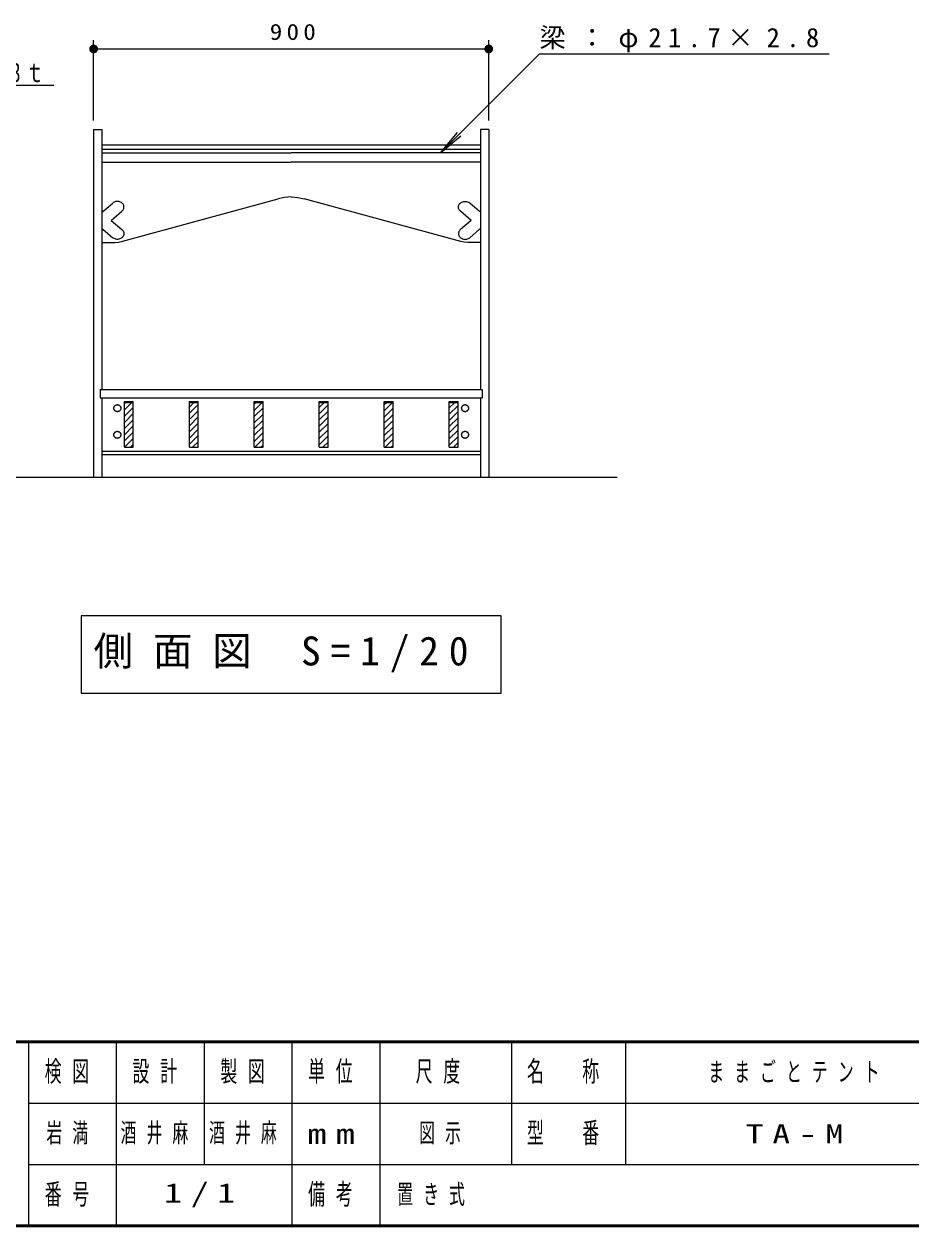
# Model space of a CAD drawing. Units: millimetres on the paper, with parts at other scales. Extents: x -385 to 0, y 0 to 267.
# Drawn here: x -243 to -142, y 0 to 137 of the extents above; entities that cross this region are included whole.
import ezdxf

# ---------------------------------------------------------------- set-up
doc = ezdxf.new("R2010")
doc.units = ezdxf.units.MM
doc.layers.add('LY_1', color=7, linetype='Continuous', lineweight=13)
doc.styles.add('ＭＳ ゴシック', font='')
doc.styles.get('ＭＳ ゴシック').set_extended_font_data('MS Gothic')

# ---------------------------------------------------------------- blocks, each defined once
blk = doc.blocks.new('filled_dot')
at = {"color": 0, "linetype": 'Continuous', "lineweight": -2, "const_width": 1.25}
blk.add_lwpolyline([(-0.625, 0, 1), (0.625, 0, 1)], format="xyb", close=True, dxfattribs=at)

msp = doc.modelspace()

# ---------------------------------------------------------------- linework, layer by layer
at = {"layer": 'LY_1'}
for p, q in [((-235.077, 125.951), (-235.077, 135.119)), ((-190.077, 125.951), (-190.077, 135.119)), ((-235.077, 134.119), (-190.077, 134.119)), ((-184.304, 133.571), (-195.573, 122.302)), ((-184.304, 133.571), (-151.304, 133.571)), ((-278.601, 129.989), (-239.601, 129.989)), ((-195.573, 122.302), (-193.645, 124.6)), ((-195.573, 122.302), (-193.275, 124.23)), ((-231.577, 93.932), (-230.577, 93.932)), ((-231.577, 88.736), (-231.577, 93.932)), ((-231.577, 92.985), (-230.73, 93.832)), ((-231.577, 93.692), (-231.437, 93.832)), ((-231.577, 93.832), (-230.577, 93.832)), ((-231.577, 92.278), (-230.577, 93.278)), ((-230.577, 88.736), (-230.577, 93.932)), ((-224.177, 93.932), (-223.177, 93.932)), ((-224.177, 88.736), (-224.177, 93.932)), ((-224.177, 93.314), (-223.659, 93.832)), ((-224.177, 93.832), (-223.177, 93.832)), ((-224.177, 92.607), (-223.177, 93.607)), ((-223.177, 88.736), (-223.177, 93.932)), ((-216.777, 93.932), (-215.777, 93.932)), ((-216.777, 88.736), (-216.777, 93.932)), ((-216.777, 92.936), (-215.881, 93.832)), ((-216.777, 93.643), (-216.588, 93.832)), ((-216.777, 93.832), (-215.777, 93.832)), ((-216.777, 92.229), (-215.777, 93.229)), ((-215.777, 88.736), (-215.777, 93.932)), ((-209.377, 93.932), (-208.377, 93.932)), ((-209.377, 88.736), (-209.377, 93.932)), ((-209.377, 93.265), (-208.81, 93.832)), ((-209.377, 93.832), (-208.377, 93.832)), ((-209.377, 92.558), (-208.377, 93.558)), ((-208.377, 88.736), (-208.377, 93.932)), ((-201.977, 93.932), (-200.977, 93.932)), ((-201.977, 88.736), (-201.977, 93.932)), ((-201.977, 92.887), (-201.031, 93.832)), ((-201.977, 93.594), (-201.739, 93.832)), ((-201.977, 93.832), (-200.977, 93.832)), ((-201.977, 92.18), (-200.977, 93.18)), ((-200.977, 88.736), (-200.977, 93.932)), ((-194.577, 93.932), (-193.577, 93.932)), ((-194.577, 88.736), (-194.577, 93.932)), ((-194.577, 93.216), (-193.96, 93.832)), ((-194.577, 93.832), (-193.577, 93.832)), ((-194.577, 92.508), (-193.577, 93.508)), ((-193.577, 88.736), (-193.577, 93.932)), ((-231.577, 91.571), (-230.577, 92.571)), ((-231.577, 90.864), (-230.577, 91.864)), ((-224.177, 91.9), (-223.177, 92.9)), ((-224.177, 91.193), (-223.177, 92.193)), ((-216.777, 91.522), (-215.777, 92.522)), ((-216.777, 90.815), (-215.777, 91.815)), ((-209.377, 91.851), (-208.377, 92.851)), ((-209.377, 91.144), (-208.377, 92.144)), ((-201.977, 91.472), (-200.977, 92.472)), ((-201.977, 90.765), (-200.977, 91.765)), ((-194.577, 91.801), (-193.577, 92.801)), ((-194.577, 91.094), (-193.577, 92.094)), ((-231.577, 90.157), (-230.577, 91.157)), ((-231.577, 89.45), (-230.577, 90.45)), ((-224.177, 90.486), (-223.177, 91.486)), ((-224.177, 89.779), (-223.177, 90.779)), ((-216.777, 90.107), (-215.777, 91.107)), ((-216.777, 89.4), (-215.777, 90.4)), ((-209.377, 90.436), (-208.377, 91.436)), ((-209.377, 89.729), (-208.377, 90.729)), ((-201.977, 90.058), (-200.977, 91.058)), ((-194.577, 90.387), (-193.577, 91.387)), ((-194.577, 89.68), (-193.577, 90.68)), ((-231.577, 88.742), (-230.577, 89.742)), ((-230.876, 88.736), (-230.577, 89.035)), ((-224.177, 89.071), (-223.177, 90.071)), ((-223.805, 88.736), (-223.177, 89.364)), ((-216.734, 88.736), (-215.777, 89.693)), ((-209.377, 89.022), (-208.377, 90.022)), ((-208.956, 88.736), (-208.377, 89.315)), ((-201.977, 89.351), (-200.977, 90.351)), ((-201.885, 88.736), (-200.977, 89.644)), ((-194.577, 88.973), (-193.577, 89.973)), ((-194.107, 88.736), (-193.577, 89.266)), ((-231.577, 88.736), (-230.577, 88.736)), ((-224.177, 88.736), (-223.177, 88.736)), ((-216.777, 88.736), (-215.777, 88.736)), ((-216.027, 88.736), (-215.777, 88.986)), ((-209.377, 88.736), (-208.377, 88.736)), ((-201.977, 88.736), (-200.977, 88.736)), ((-201.178, 88.736), (-200.977, 88.937)), ((-194.577, 88.736), (-193.577, 88.736)), ((-236.477, 69.521), (-236.477, 60.721)), ((-188.677, 69.521), (-236.477, 69.521)), ((-188.677, 60.721), (-188.677, 69.521)), ((-236.477, 60.721), (-188.677, 60.721)), ((-174.5, 21), (-174.5, 7)), ((-242.5, 14), (-187.5, 14)), ((-232.5, 7), (-232.5, 0))]:
    msp.add_line(p, q, dxfattribs=at)
at = {"layer": 'LY_1', "lineweight": 25}
for p, q in [((-235.077, 124.951), (-235.077, 85.315)), ((-235.077, 124.951), (-234.127, 124.951)), ((-234.127, 124.951), (-234.127, 95.315)), ((-191.027, 124.951), (-191.027, 95.315)), ((-190.077, 124.951), (-191.027, 124.951)), ((-190.077, 124.951), (-190.077, 85.315)), ((-234.127, 123.18), (-191.027, 123.18)), ((-234.127, 122.705), (-191.027, 122.705)), ((-234.127, 122.302), (-212.577, 122.302)), ((-191.027, 122.302), (-212.577, 122.302)), ((-234.127, 121.217), (-212.577, 121.217)), ((-191.027, 121.217), (-212.577, 121.217)), ((-234.013, 115.607), (-232.907, 116.564)), ((-231.893, 112.168), (-214.058, 117.06)), ((-193.261, 112.168), (-211.095, 117.06)), ((-191.141, 115.607), (-192.247, 116.564)), ((-234.127, 115.607), (-234.013, 115.607)), ((-233.066, 114.589), (-231.847, 115.646)), ((-192.088, 114.589), (-193.307, 115.646)), ((-191.027, 115.607), (-191.141, 115.607)), ((-233.066, 114.589), (-231.847, 113.533)), ((-192.088, 114.589), (-193.307, 113.533)), ((-234.127, 113.572), (-234.013, 113.572)), ((-234.013, 113.572), (-232.907, 112.615)), ((-191.141, 113.572), (-192.247, 112.615)), ((-191.027, 113.572), (-191.141, 113.572)), ((-234.127, 112.063), (-232.678, 112.063)), ((-191.027, 112.063), (-192.476, 112.063)), ((-234.327, 95.315), (-234.327, 94.365)), ((-234.327, 95.315), (-190.827, 95.315)), ((-190.827, 95.315), (-190.827, 94.365)), ((-234.327, 94.365), (-190.827, 94.365)), ((-234.127, 94.365), (-234.127, 85.315)), ((-191.027, 94.365), (-191.027, 85.315)), ((-234.127, 88.303), (-191.027, 88.303)), ((-234.127, 87.919), (-191.027, 87.919)), ((-249.706, 85.315), (-175.448, 85.315)), ((-242.5, 21), (-242.5, 0)), ((-232.5, 21), (-232.5, 7)), ((-222.5, 21), (-222.5, 7)), ((-212.5, 21), (-212.5, 0)), ((-202.5, 21), (-202.5, 7)), ((-187.5, 21), (-187.5, 7)), ((-187.5, 14), (-70, 14)), ((-242.5, 7), (0, 7)), ((-202.5, 7), (-202.5, 0))]:
    msp.add_line(p, q, dxfattribs=at)
at = {"layer": 'LY_1', "lineweight": 50}
for p, q in [((-385, 21), (0, 21)), ((-385, 0), (0, 0))]:
    msp.add_line(p, q, dxfattribs=at)
at = {"layer": 'LY_1', "lineweight": 25}
for points in [[(-231.847, 115.646), (-231.782, 115.71), (-231.727, 115.78), (-231.684, 115.856), (-231.652, 115.937), (-231.633, 116.02), (-231.627, 116.105), (-231.633, 116.19), (-231.652, 116.273), (-231.684, 116.354), (-231.727, 116.43), (-231.782, 116.5), (-231.847, 116.564), (-231.92, 116.62), (-232.002, 116.667), (-232.09, 116.705), (-232.183, 116.732), (-232.279, 116.749), (-232.377, 116.755), (-232.475, 116.749), (-232.571, 116.732), (-232.664, 116.705), (-232.752, 116.667), (-232.833, 116.62), (-232.907, 116.564)], [(-212.577, 117.259), (-213.326, 117.209), (-214.058, 117.06)], [(-212.577, 117.259), (-211.828, 117.209), (-211.095, 117.06)], [(-193.307, 115.646), (-193.377, 115.716), (-193.435, 115.794), (-193.48, 115.878), (-193.51, 115.967), (-193.525, 116.059), (-193.525, 116.151), (-193.51, 116.243), (-193.48, 116.332), (-193.435, 116.416), (-193.377, 116.494), (-193.307, 116.564), (-193.226, 116.625), (-193.136, 116.675), (-193.039, 116.714), (-192.936, 116.74), (-192.83, 116.753), (-192.723, 116.753), (-192.617, 116.74), (-192.515, 116.714), (-192.417, 116.675), (-192.327, 116.625), (-192.247, 116.564)], [(-231.847, 113.533), (-231.776, 113.463), (-231.719, 113.385), (-231.674, 113.301), (-231.644, 113.212), (-231.629, 113.12), (-231.629, 113.028), (-231.644, 112.936), (-231.674, 112.847), (-231.719, 112.763), (-231.776, 112.685), (-231.847, 112.615), (-231.927, 112.554), (-232.017, 112.504), (-232.115, 112.465), (-232.217, 112.439), (-232.323, 112.426), (-232.43, 112.426), (-232.536, 112.439), (-232.639, 112.465), (-232.736, 112.504), (-232.826, 112.554), (-232.907, 112.615)], [(-193.307, 113.533), (-193.372, 113.469), (-193.426, 113.399), (-193.47, 113.322), (-193.501, 113.242), (-193.52, 113.159), (-193.527, 113.074), (-193.52, 112.989), (-193.501, 112.906), (-193.47, 112.825), (-193.426, 112.749), (-193.372, 112.679), (-193.307, 112.615), (-193.233, 112.559), (-193.152, 112.511), (-193.064, 112.474), (-192.971, 112.447), (-192.875, 112.43), (-192.777, 112.424), (-192.679, 112.43), (-192.583, 112.447), (-192.49, 112.474), (-192.402, 112.511), (-192.32, 112.559), (-192.247, 112.615)], [(-232.678, 112.063), (-232.281, 112.089), (-231.893, 112.168)], [(-192.476, 112.063), (-192.873, 112.089), (-193.261, 112.168)]]:
    msp.add_lwpolyline(points, dxfattribs=at)
for points in [[(-232.802, 93.185), (-232.8, 93.152), (-232.795, 93.121), (-232.787, 93.089), (-232.776, 93.059), (-232.762, 93.029), (-232.745, 93), (-232.725, 92.973), (-232.702, 92.948), (-232.677, 92.924), (-232.65, 92.903), (-232.621, 92.883), (-232.589, 92.866), (-232.556, 92.851), (-232.522, 92.839), (-232.487, 92.829), (-232.451, 92.822), (-232.414, 92.818), (-232.377, 92.816), (-232.34, 92.818), (-232.303, 92.822), (-232.267, 92.829), (-232.232, 92.839), (-232.197, 92.851), (-232.164, 92.866), (-232.133, 92.883), (-232.104, 92.903), (-232.076, 92.924), (-232.051, 92.948), (-232.029, 92.973), (-232.009, 93), (-231.992, 93.029), (-231.978, 93.059), (-231.966, 93.089), (-231.958, 93.121), (-231.953, 93.152), (-231.952, 93.185), (-231.953, 93.217), (-231.958, 93.248), (-231.966, 93.28), (-231.978, 93.31), (-231.992, 93.34), (-232.009, 93.369), (-232.029, 93.396), (-232.051, 93.421), (-232.076, 93.445), (-232.104, 93.466), (-232.133, 93.486), (-232.164, 93.503), (-232.197, 93.518), (-232.232, 93.53), (-232.267, 93.54), (-232.303, 93.547), (-232.34, 93.551), (-232.377, 93.553), (-232.414, 93.551), (-232.451, 93.547), (-232.487, 93.54), (-232.522, 93.53), (-232.556, 93.518), (-232.589, 93.503), (-232.621, 93.486), (-232.65, 93.466), (-232.677, 93.445), (-232.702, 93.421), (-232.725, 93.396), (-232.745, 93.369), (-232.762, 93.34), (-232.776, 93.31), (-232.787, 93.28), (-232.795, 93.248), (-232.8, 93.217)], [(-193.202, 93.185), (-193.2, 93.152), (-193.195, 93.121), (-193.187, 93.089), (-193.176, 93.059), (-193.162, 93.029), (-193.145, 93), (-193.125, 92.973), (-193.102, 92.948), (-193.077, 92.924), (-193.05, 92.903), (-193.021, 92.883), (-192.989, 92.866), (-192.956, 92.851), (-192.922, 92.839), (-192.887, 92.829), (-192.851, 92.822), (-192.814, 92.818), (-192.777, 92.816), (-192.74, 92.818), (-192.703, 92.822), (-192.667, 92.829), (-192.632, 92.839), (-192.597, 92.851), (-192.564, 92.866), (-192.533, 92.883), (-192.504, 92.903), (-192.476, 92.924), (-192.451, 92.948), (-192.429, 92.973), (-192.409, 93), (-192.392, 93.029), (-192.378, 93.059), (-192.366, 93.089), (-192.358, 93.121), (-192.353, 93.152), (-192.352, 93.185), (-192.353, 93.217), (-192.358, 93.248), (-192.366, 93.28), (-192.378, 93.31), (-192.392, 93.34), (-192.409, 93.369), (-192.429, 93.396), (-192.451, 93.421), (-192.476, 93.445), (-192.504, 93.466), (-192.533, 93.486), (-192.564, 93.503), (-192.597, 93.518), (-192.632, 93.53), (-192.667, 93.54), (-192.703, 93.547), (-192.74, 93.551), (-192.777, 93.553), (-192.814, 93.551), (-192.851, 93.547), (-192.887, 93.54), (-192.922, 93.53), (-192.956, 93.518), (-192.989, 93.503), (-193.021, 93.486), (-193.05, 93.466), (-193.077, 93.445), (-193.102, 93.421), (-193.125, 93.396), (-193.145, 93.369), (-193.162, 93.34), (-193.176, 93.31), (-193.187, 93.28), (-193.195, 93.248), (-193.2, 93.217)], [(-232.802, 90.153), (-232.8, 90.121), (-232.795, 90.09), (-232.787, 90.058), (-232.776, 90.028), (-232.762, 89.998), (-232.745, 89.969), (-232.725, 89.942), (-232.702, 89.917), (-232.677, 89.893), (-232.65, 89.871), (-232.621, 89.852), (-232.589, 89.835), (-232.556, 89.82), (-232.522, 89.808), (-232.487, 89.798), (-232.451, 89.791), (-232.414, 89.787), (-232.377, 89.785), (-232.34, 89.787), (-232.303, 89.791), (-232.267, 89.798), (-232.232, 89.808), (-232.197, 89.82), (-232.164, 89.835), (-232.133, 89.852), (-232.104, 89.871), (-232.076, 89.893), (-232.051, 89.917), (-232.029, 89.942), (-232.009, 89.969), (-231.992, 89.998), (-231.978, 90.028), (-231.966, 90.058), (-231.958, 90.09), (-231.953, 90.121), (-231.952, 90.153), (-231.953, 90.186), (-231.958, 90.217), (-231.966, 90.249), (-231.978, 90.279), (-231.992, 90.309), (-232.009, 90.337), (-232.029, 90.365), (-232.051, 90.39), (-232.076, 90.414), (-232.104, 90.435), (-232.133, 90.455), (-232.164, 90.472), (-232.197, 90.487), (-232.232, 90.499), (-232.267, 90.509), (-232.303, 90.516), (-232.34, 90.52), (-232.377, 90.521), (-232.414, 90.52), (-232.451, 90.516), (-232.487, 90.509), (-232.522, 90.499), (-232.556, 90.487), (-232.589, 90.472), (-232.621, 90.455), (-232.65, 90.435), (-232.677, 90.414), (-232.702, 90.39), (-232.725, 90.365), (-232.745, 90.337), (-232.762, 90.309), (-232.776, 90.279), (-232.787, 90.249), (-232.795, 90.217), (-232.8, 90.186)], [(-193.202, 90.153), (-193.2, 90.121), (-193.195, 90.09), (-193.187, 90.058), (-193.176, 90.028), (-193.162, 89.998), (-193.145, 89.969), (-193.125, 89.942), (-193.102, 89.917), (-193.077, 89.893), (-193.05, 89.871), (-193.021, 89.852), (-192.989, 89.835), (-192.956, 89.82), (-192.922, 89.808), (-192.887, 89.798), (-192.851, 89.791), (-192.814, 89.787), (-192.777, 89.785), (-192.74, 89.787), (-192.703, 89.791), (-192.667, 89.798), (-192.632, 89.808), (-192.597, 89.82), (-192.564, 89.835), (-192.533, 89.852), (-192.504, 89.871), (-192.476, 89.893), (-192.451, 89.917), (-192.429, 89.942), (-192.409, 89.969), (-192.392, 89.998), (-192.378, 90.028), (-192.366, 90.058), (-192.358, 90.09), (-192.353, 90.121), (-192.352, 90.153), (-192.353, 90.186), (-192.358, 90.217), (-192.366, 90.249), (-192.378, 90.279), (-192.392, 90.309), (-192.409, 90.337), (-192.429, 90.365), (-192.451, 90.39), (-192.476, 90.414), (-192.504, 90.435), (-192.533, 90.455), (-192.564, 90.472), (-192.597, 90.487), (-192.632, 90.499), (-192.667, 90.509), (-192.703, 90.516), (-192.74, 90.52), (-192.777, 90.521), (-192.814, 90.52), (-192.851, 90.516), (-192.887, 90.509), (-192.922, 90.499), (-192.956, 90.487), (-192.989, 90.472), (-193.021, 90.455), (-193.05, 90.435), (-193.077, 90.414), (-193.102, 90.39), (-193.125, 90.365), (-193.145, 90.337), (-193.162, 90.309), (-193.176, 90.279), (-193.187, 90.249), (-193.195, 90.217), (-193.2, 90.186)]]:
    msp.add_lwpolyline(points, close=True, dxfattribs=at)

# ---------------------------------------------------------------- block references
at = {"layer": 'LY_1', "xscale": 0.4, "yscale": 0.4}
msp.add_blockref('filled_dot', (-235.077, 134.119), dxfattribs=at)
at = {"layer": 'LY_1', "xscale": 0.4, "yscale": 0.4, "rotation": 180}
msp.add_blockref('filled_dot', (-190.077, 134.119), dxfattribs=at)

# ---------------------------------------------------------------- texts
at = {"layer": 'LY_1', "style": 'ＭＳ ゴシック'}
for s, insert, char_height, attachment_point in [('\\T1.33;\\W1.15;900', (-212.16, 135.119), 1.833, 8), ('\\T1.5;梁：φ21.7×2.8', (-184.304, 133.721), 2.199, 7), ('\\T1.55;\\W0.7;窓：ポリカーボネート\\~3ｔ', (-278.601, 130.139), 2.199, 7), ('\\T1.5;側面図\\~S=1/20', (-235.077, 65.121), 3.299, 4), ('\\T1.64;\\W0.6;検図', (-237.5, 17.5), 2.346, 5), ('\\T1.64;\\W0.6;設計', (-227.5, 17.5), 2.346, 5), ('\\T1.64;\\W0.6;製図', (-217.5, 17.5), 2.346, 5), ('\\T1.64;\\W0.6;単位', (-207.5, 17.5), 2.346, 5), ('\\T1.64;\\W0.6;尺度', (-195.25, 17.5), 2.346, 5), ('\\T1.64;\\W0.6;名\u3000称', (-181, 17.5), 2.346, 5), ('\\T1.64;\\W0.6;ままごとテント', (-154.75, 17.5), 2.199, 5), ('\\T1.64;\\W0.6;岩満', (-237.5, 10.5), 2.199, 5), ('\\T1.64;\\W0.6;酒井麻', (-232, 10.5), 2.199, 4), ('\\T1.64;\\W0.6;酒井麻', (-217.5, 10.5), 2.199, 5), ('\\T1.5;\\W1.35;mm', (-207.5, 10.5), 2.346, 5), ('\\T1.64;\\W0.6;図示', (-198, 10.5), 2.199, 4), ('\\T1.64;\\W0.6;型\u3000番', (-181, 10.5), 2.346, 5), ('\\T1.5;\\W1.35;TA-M', (-154.75, 10.5), 2.199, 5), ('\\T1.64;\\W0.6;番号', (-237.5, 3.5), 2.346, 5), ('\\T1.5;\\W1.35;1/1', (-222.5, 3.5), 2.199, 5), ('\\T1.64;\\W0.6;備考', (-207.5, 3.5), 2.346, 5), ('\\T1.64;\\W0.6;置き式', (-200.5, 3.5), 2.199, 4)]:
    msp.add_mtext(s, dxfattribs=dict(at, insert=insert, char_height=char_height, attachment_point=attachment_point))

doc.saveas('drawing.dxf')
